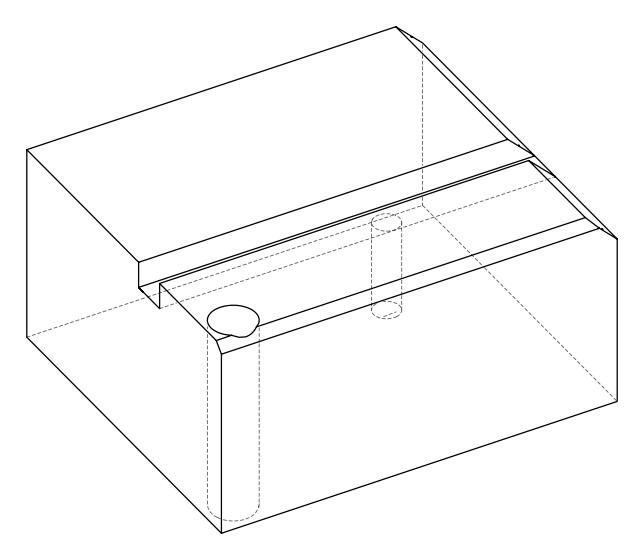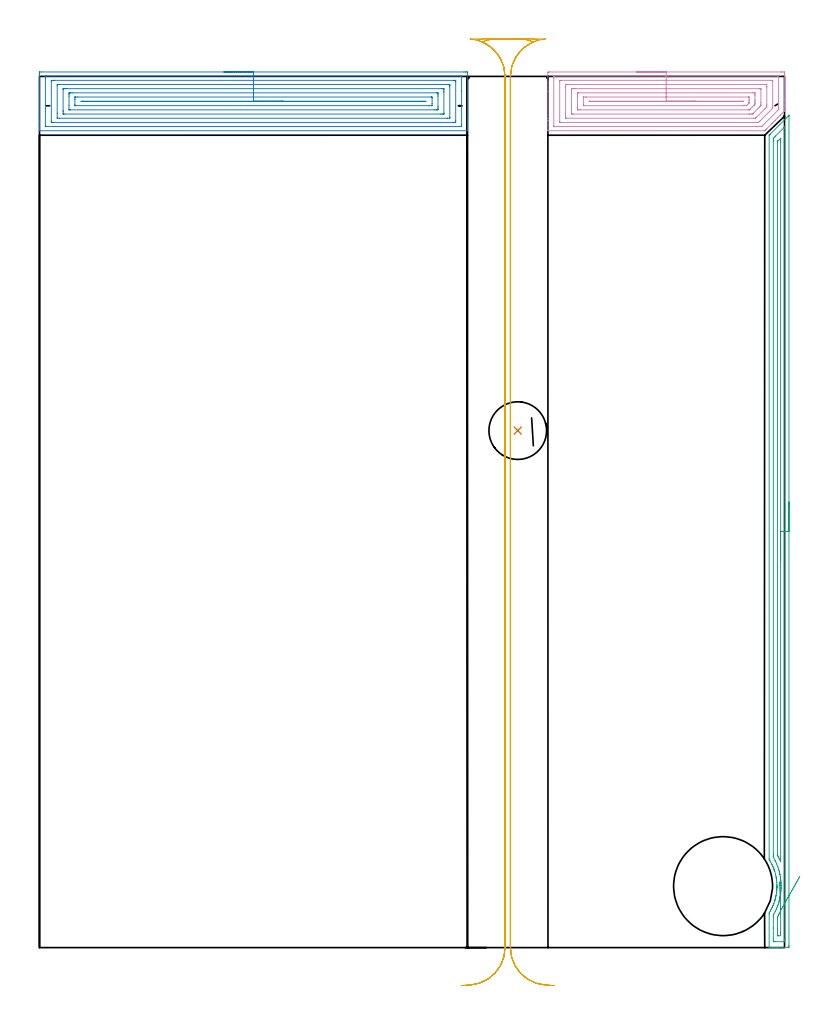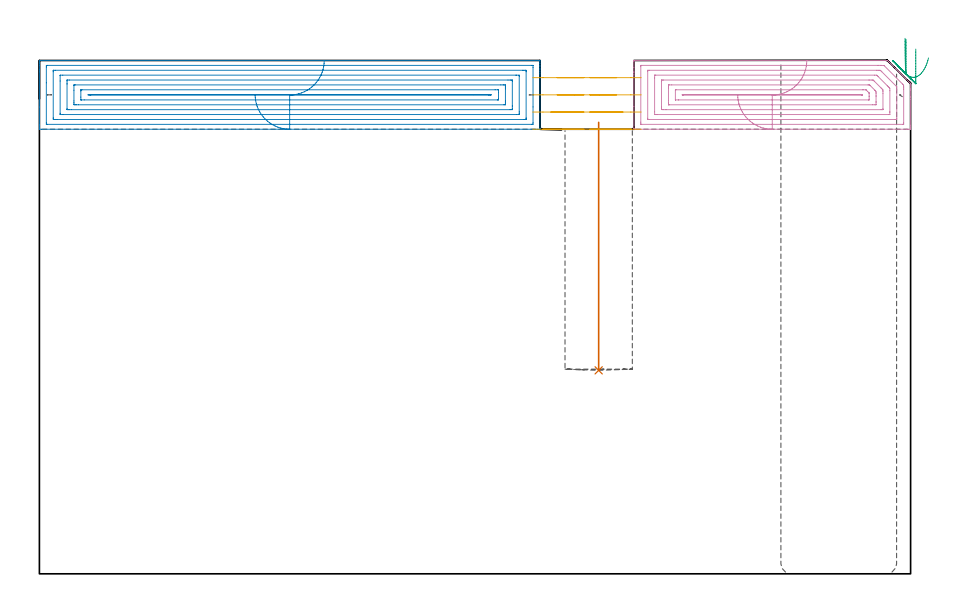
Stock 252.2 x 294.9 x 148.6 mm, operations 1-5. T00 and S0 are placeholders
(PLAN: 6 operations, 3 tool changes, 37.1 min)
(1 INDEXABLE_INSERT_DRILL_BLIND_HOLE_FROM_SOLID | STEP1POCKET | NXT0302_010 | 0.29 min | 26696 mm3)
(2 AREA_MILL | FG_CHAMFER_SURFACE | UGT0205_001 | 9.46 min | 30248 mm3)
(3 AREA_MILL_1 | FG_CHAMFER_SURFACE_1 | UGT0205_001 | 6.88 min | 6420 mm3)
(4 AREA_MILL_2 | FG_CHAMFER_SURFACE_2 | UGT0205_001 | 5.24 min | 17228 mm3)
(5 MILL_RECTANGULAR_SLOT | SLOT_RECTANGULAR | UGT0201_109 | Follow Part, ap 6.35, ae 75% | 5.56 min | 150579 mm3)
(6 MILL_THROUGH_HOLE_FROM_SOLID_MATERIAL | STEP1HOLE | NXT0201_007 | Circular | 9.66 min | 130497 mm3)
(TOOL NXT0302_010 | Index. Insert Drill 19.5mm [880-D1950L25-05] | D19.5 PA176 FL98 Z2)
(TOOL UGT0205_001 | Chamfer Mill 20 x 3 x 45 deg. | D20 FL50 Z2)
(TOOL UGT0201_109 | End Mill 25.4 mm | D25.4 FL25 Z2)
(TOOL NXT0201_007 | ENDMILL 25mm [R216.25-25050GCK54P 1620] | D25 R3 FL54 Z5)
(OP 1 INDEXABLE_INSERT_DRILL_BLIND_HOLE_FROM_SOLID)
G17 G21 G94 G90
T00 M6
G54
G17 G0 G90 X161.9 Y175. S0 M3
G43 Z158.6 H1
G94 G81 G98 Z58.9 F250. R130.7
G80
M5
M2
(OP 2 AREA_MILL)
G17 G21 G94 G90
T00 M6
G54
G17 G0 G90 X62.45 Y296.4 S1061 M3
G43 Z158.6 H0
Z138.7
G94 G1 X62.488 Z137.828 F250.
X62.602 Z136.964
X62.791 Z136.112
X63.053 Z135.28
X63.387 Z134.474
X63.79 Z133.7
X64.259 Z132.964
X64.79 Z132.272
X65.379 Z131.629
X66.022 Z131.04
X66.714 Z130.509
X67.45 Z130.04
X68.224 Z129.637
X69.03 Z129.303
X69.862 Z129.041
X70.714 Z128.852
X71.578 Z128.738
X72.45 Z128.7
X143.703
X144.294 Y296.399 Z128.701
X144.692 Y296.396 Z128.704
X144.893 Y296.393 Z128.707
X144.9 Y296.22 Z128.88
Y296.207 Z128.89
Y280.37 Z144.725
Y279.765 Z145.33
Y279.192 Z145.905
Y278.873 Z146.223
Y278.3 Z146.796
Y277.982 Z147.113
Y277.345 Z147.755
Y276.922 Z148.178
X144.893 Y276.549 Z148.542
X144.89 Y276.502 Z148.588
X144.74 Y276.5 Z148.6
X0.159
X0.009 Y276.502 Z148.588
X0.006 Y276.515 Z148.575
X0.003 Y276.551 Z148.54
X0. Y276.922 Z148.177
Y277.344 Z147.755
Y277.982 Z147.113
Y279.192 Z145.905
Y279.765 Z145.33
Y290.016 Z135.082
Y295.205 Z129.893
X0.003 Y295.81 Z129.288
X0.007 Y296.391 Z128.706
X0.021 Y296.393 Z128.704
X0.606 Y296.4 Z128.7
X72.45
Y294.986 Z130.114
X142.509 Y294.985 Z130.115
X142.577 Y294.984 Z130.116
X142.712 Y294.979 Z130.121
X142.89 Y294.967 Z130.133
X142.892 Y294.918 Z130.182
X142.899 Y294.529 Z130.571
X142.9 Y289.946 Z135.154
Y278.483 Z146.617
X142.896 Y277.982 Z147.118
X142.893 Y277.934 Z147.166
X142.891 Y277.926 Z147.174
X142.869 Y277.921 Z147.179
X142.78 Y277.918 Z147.182
X142.645 Y277.915 Z147.185
X142.577 Y277.914 Z147.186
X2.391 Y277.915 Z147.185
X2.323 Y277.916 Z147.184
X2.188 Y277.921 Z147.179
X2.01 Y277.933 Z147.167
X2.008 Y277.982 Z147.118
X2.002 Y278.371 Z146.729
X2. Y282.954 Z142.146
Y294.417 Z130.683
X2.004 Y294.918 Z130.182
X2.007 Y294.966 Z130.134
X2.009 Y294.974 Z130.126
X2.032 Y294.979 Z130.121
X2.12 Y294.982 Z130.118
X2.255 Y294.985 Z130.115
X2.323 Y294.986 Z130.114
X72.45
Y293.572 Z131.528
X140.288 Y293.571 Z131.529
X140.724 Y293.569 Z131.531
X140.869 Y293.567 Z131.533
X140.886 Y293.565 Z131.535
X140.891 Y293.521 Z131.579
X140.897 Y293.428 Z131.672
X140.899 Y293.311 Z131.789
X140.9 Y293.135 Z131.965
X140.899 Y279.765 Z145.335
X140.898 Y279.591 Z145.509
X140.89 Y279.414 Z145.686
X140.879 Y279.335 Z145.765
X140.833 Y279.333 Z145.767
X140.724 Y279.33 Z145.77
X140.268 Y279.329 Z145.771
X139.832 Y279.328 Z145.772
X4.612 Y279.329 Z145.771
X4.176 Y279.33 Z145.77
X4.031 Y279.333 Z145.767
X4.014 Y279.335 Z145.765
X4.009 Y279.379 Z145.721
X4.003 Y279.472 Z145.628
X4.001 Y279.589 Z145.511
X4. Y279.765 Z145.335
X4.001 Y293.135 Z131.965
X4.002 Y293.309 Z131.791
X4.01 Y293.486 Z131.614
X4.021 Y293.565 Z131.535
X4.067 Y293.567 Z131.533
X4.176 Y293.569 Z131.531
X4.632 Y293.571 Z131.529
X5.068
X72.45 Y293.572 Z131.528
Y292.157 Z132.943
X138.134
X138.86 Y292.15 Z132.95
X138.89 Y292.144 Z132.956
X138.895 Y292.099 Z133.001
X138.898 Y291.998 Z133.102
X138.9 Y291.796 Z133.304
Y291.392 Z133.708
Y281.121 Z143.979
X138.898 Y280.908 Z144.192
X138.894 Y280.802 Z144.298
X138.89 Y280.755 Z144.345
X138.846 Y280.749 Z144.351
X138.047 Y280.743 Z144.357
X137.96
X6.766
X6.04 Y280.75 Z144.35
X6.01 Y280.756 Z144.344
X6.006 Y280.801 Z144.299
X6.002 Y280.902 Z144.198
X6. Y282.439 Z142.661
Y291.779 Z133.321
X6.002 Y291.992 Z133.108
X6.006 Y292.098 Z133.002
X6.01 Y292.145 Z132.955
X6.054 Y292.151 Z132.949
X6.853 Y292.157 Z132.943
X6.94
X72.45
Y290.743 Z134.357
X136.262 Y290.742 Z134.358
X136.876 Y290.739 Z134.361
X136.884 Y290.737 Z134.363
X136.894 Y290.721 Z134.379
X136.897 Y290.461 Z134.639
X136.9 Y289.824 Z135.276
Y289.57 Z135.53
X136.899 Y282.439 Z142.661
X136.897 Y282.279 Z142.821
X136.893 Y282.2 Z142.9
X136.891 Y282.167 Z142.933
X136.826 Y282.164 Z142.936
X136.542 Y282.159 Z142.941
X136.262 Y282.158 Z142.942
X135.652 Y282.157 Z142.943
X8.638 Y282.158 Z142.942
X8.024 Y282.161 Z142.939
X8.016 Y282.163 Z142.937
X8.006 Y282.179 Z142.921
X8.003 Y282.439 Z142.661
X8. Y283.076 Z142.024
Y283.33 Z141.77
X8.001 Y290.461 Z134.639
X8.003 Y290.62 Z134.48
X8.007 Y290.7 Z134.4
X8.009 Y290.733 Z134.367
X8.074 Y290.736 Z134.364
X8.358 Y290.741 Z134.359
X8.638 Y290.742 Z134.358
X9.248 Y290.743 Z134.357
X72.45
Y289.329 Z135.771
X134.477 Y289.328 Z135.772
X134.72 Y289.327 Z135.773
X134.84 Y289.323 Z135.777
X134.89 Y289.321 Z135.779
X134.892 Y289.291 Z135.809
X134.898 Y289.149 Z135.951
X134.9 Y288.678 Z136.422
Y288.256 Z136.844
Y284.691 Z140.409
X134.899 Y284.222 Z140.878
X134.896 Y283.803 Z141.297
X134.89 Y283.659 Z141.441
X134.875 Y283.578 Z141.522
X134.802 Y283.576 Z141.524
X134.477 Y283.573 Z141.527
X134.235 Y283.571 Z141.529
X133.585
X10.423 Y283.572 Z141.528
X10.18 Y283.573 Z141.527
X10.06 Y283.577 Z141.523
X10.01 Y283.579 Z141.521
X10.008 Y283.609 Z141.491
X10.002 Y283.751 Z141.349
X10. Y285.113 Z139.987
Y288.209 Z136.891
X10.001 Y288.678 Z136.422
X10.004 Y289.097 Z136.003
X10.01 Y289.241 Z135.859
X10.025 Y289.322 Z135.778
X10.098 Y289.324 Z135.776
X10.423 Y289.327 Z135.773
X10.665 Y289.328 Z135.772
X11.316 Y289.329 Z135.771
X72.45
Y287.915 Z137.185
X132.565 Y287.914 Z137.186
X132.692 Y287.912 Z137.188
X132.819 Y287.908 Z137.192
X132.89 Y287.905 Z137.195
X132.894 Y287.856 Z137.244
X132.897 Y287.787 Z137.313
X132.9 Y287.58 Z137.52
Y285.797 Z139.303
X132.894 Y285.113 Z139.987
X132.89 Y285.01 Z140.09
X132.887 Y284.992 Z140.108
X132.862 Y284.989 Z140.111
X132.818 Y284.987 Z140.113
X132.692 Y284.986 Z140.114
X131.927 Y284.985 Z140.115
X12.335 Y284.986 Z140.114
X12.208 Y284.988 Z140.112
X12.081 Y284.991 Z140.109
X12.01 Y284.995 Z140.105
X12.006 Y285.044 Z140.056
X12.003 Y285.113 Z139.987
X12.001 Y285.32 Z139.78
X12. Y287.103 Z137.997
X12.006 Y287.787 Z137.313
X12.01 Y287.89 Z137.21
X12.013 Y287.908 Z137.192
X12.039 Y287.911 Z137.189
X12.082 Y287.913 Z137.187
X12.208 Y287.914 Z137.186
X12.973 Y287.915 Z137.185
X72.45
Y286.5 Z138.6
X130.015
X130.414 Y286.497 Z138.603
X130.51 Y286.493 Z138.607
X130.845 Y286.45 Z138.65
X130.505 Y286.406 Z138.694
X130.41 Y286.404 Z138.696
X130.015 Y286.4 Z138.7
X125.663 Y286.399 Z138.701
X14.885 Y286.4 Z138.7
X14.486 Y286.403 Z138.697
X14.39 Y286.407 Z138.694
X14.055 Y286.45 Z138.65
X14.395 Y286.494 Z138.606
X14.784 Y286.499 Z138.601
X14.885 Y286.5 Z138.6
X72.45
X73.322 Z138.638
X74.187 Z138.751
X75.038 Z138.94
X75.87 Z139.203
X76.676 Z139.536
X77.45 Z139.939
X78.186 Z140.408
X78.878 Z140.939
X79.521 Z141.528
X80.111 Z142.172
X80.642 Z142.864
X81.11 Z143.6
X81.513 Z144.373
X81.847 Z145.179
X82.109 Z146.011
X82.298 Z146.863
X82.412 Z147.728
X82.45 Z148.6
G0 Z158.6
M5
M2
(OP 3 AREA_MILL_1)
G17 G21 G94 G90
T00 M6
G54
G17 G0 G90 X253.7 Y150.85 S1061 M3
G43 Z158.6 H0
Z151.9
G94 G1 Y150.812 Z151.028 F250.
Y150.698 Z150.164
Y150.509 Z149.312
Y150.247 Z148.48
Y149.913 Z147.674
Y149.51 Z146.9
Y149.042 Z146.164
Y148.51 Z145.472
Y147.921 Z144.829
Y147.278 Z144.24
Y146.586 Z143.708
Y145.85 Z143.24
Y145.076 Z142.837
Y144.27 Z142.503
Y143.438 Z142.241
Y142.586 Z142.052
Y141.722 Z141.938
Y140.85 Z141.9
Y0.616
X253.698 Y0.308 Z141.901
X253.693 Y0.01 Z141.903
X253.398 Y0. Z142.199
X249.915 Z145.679
X249.374 Z146.223
X249.044 Z146.552
X248.503 Z147.093
X248.173 Z147.422
X247.229 Z148.37
X247.114 Y0.001 Z148.478
X247.063 Y0.003 Z148.528
X247.003 Y0.01 Z148.588
X247. Y0.169 Z148.6
Y11.335
X247.006 Y11.76 Z148.592
X247.046 Y11.832 Z148.552
X247.332 Y12.312 Z148.267
X247.487 Y12.595 Z148.111
X247.611 Y12.823 Z147.983
X247.823 Y13.205 Z147.776
X247.959 Y13.472 Z147.64
X248.001 Y13.568 Z147.596
X248.241 Y14.097 Z147.358
X248.371 Y14.421 Z147.228
X248.387 Y14.461 Z147.212
X248.564 Y14.907 Z147.03
X248.598 Y14.99 Z146.998
X248.849 Y15.687 Z146.748
X248.882 Y15.801 Z146.714
X248.906 Y15.882 Z146.69
X248.957 Y16.069 Z146.639
X249.004 Y16.247 Z146.59
X249.044 Y16.387 Z146.554
X249.096 Y16.577 Z146.502
X249.126 Y16.694 Z146.468
X249.149 Y16.775 Z146.447
X249.18 Y16.916 Z146.417
X249.258 Y17.28 Z146.338
X249.322 Y17.587 Z146.268
X249.34 Y17.668 Z146.251
X249.49 Y18.56 Z146.109
X249.499 Y18.643 Z146.1
X249.575 Y19.373 Z146.018
X249.584 Y19.453 Z146.011
X249.603 Y19.811 Z145.99
X249.622 Y20.186 Z145.967
X249.624 Y20.21
X249.627 Y20.267 Z145.962
X249.632 Y20.346 Z145.96
Y20.636 Z145.957
Y20.721 Z145.954
Y20.814 Z145.953
Y21.16 Z145.959
X249.633 Y21.238 Z145.962
X249.586 Y22.131 Z146.01
X249.497 Y22.946 Z146.095
X249.49 Y23.024 Z146.104
X249.404 Y23.553 Z146.191
X249.357 Y23.839 Z146.238
X249.346 Y23.916 Z146.252
X249.154 Y24.809 Z146.444
X248.912 Y25.701 Z146.687
X248.849 Y25.913 Z146.749
X248.826 Y25.98 Z146.772
X248.794 Y26.072 Z146.802
X248.733 Y26.255 Z146.866
X248.719 Y26.292 Z146.88
X248.636 Y26.519 Z146.962
X248.609 Y26.594 Z146.989
X248.451 Y26.984 Z147.148
X248.276 Y27.412 Z147.319
X248.247 Y27.487 Z147.35
X248.199 Y27.595 Z147.401
X248.173 Y27.653 Z147.427
X248.079 Y27.859 Z147.518
X247.959 Y28.128 Z147.64
X247.831 Y28.379 Z147.768
X247.34 Y29.272 Z148.257
X247.131 Y29.626 Z148.468
X247.067 Y29.731 Z148.529
X247.004 Y29.845 Z148.589
X247. Y30.092 Z148.6
Y274.832
X247.003 Y274.995 Z148.589
X247.076 Y275.078 Z148.521
X247.278 Y275.278 Z148.321
X247.302 Y275.303 Z148.297
X252.636 Y280.637 Z142.961
X253.53 Y281.531 Z142.068
X253.661 Y281.666 Z141.929
X253.691 Y281.683 Z141.899
X253.693 Y281.682 Z141.897
X253.696 Y281.671 Z141.896
X253.7 Y281.559 Z141.9
Y140.85
X252.286 Z143.314
X252.285 Y2.65 Z143.315
X252.284 Y2.402 Z143.316
X252.279 Y2.08 Z143.321
X252.277 Y2.01 Z143.323
X252.179 Y2.006 Z143.421
X252.047 Y2.001 Z143.553
X249.044 Y2. Z146.556
X248.563 Y2.002 Z147.037
X248.447 Y2.007 Z147.153
X248.425 Y2.009 Z147.175
X248.421 Y2.05 Z147.179
X248.417 Y2.152 Z147.183
X248.415 Y2.402 Z147.185
X248.414 Y3.048 Z147.186
Y6.621
Y10.194
X248.415 Y10.441 Z147.185
X248.416 Y10.764 Z147.184
X248.419 Y10.925 Z147.181
X248.421 Y11.004 Z147.179
X248.443 Y11.058 Z147.157
X248.589 Y11.335 Z147.011
X249.06 Y12.211 Z146.54
X249.068 Y12.228 Z146.532
X249.336 Y12.821 Z146.264
X249.468 Y13.121 Z146.132
X249.601 Y13.442 Z145.999
X249.834 Y14.014 Z145.766
X249.847 Y14.049 Z145.753
X249.857 Y14.074 Z145.743
X249.915 Y14.235 Z145.685
X250.086 Y14.732 Z145.514
X250.145 Y14.907 Z145.455
X250.291 Y15.415 Z145.309
X250.399 Y15.801 Z145.201
X250.445 Y15.975 Z145.155
X250.479 Y16.115 Z145.121
X250.611 Y16.694 Z144.989
X250.629 Y16.774 Z144.971
X250.643 Y16.84 Z144.957
X250.708 Y17.179 Z144.892
X250.785 Y17.604 Z144.815
X250.895 Y18.368 Z144.705
X250.909 Y18.48 Z144.691
X250.98 Y19.174 Z144.62
X250.994 Y19.373 Z144.606
X251.031 Y20.015 Z144.569
X251.042 Y20.267 Z144.558
X251.046 Y20.893 Z144.554
X251.044 Y21.16 Z144.556
X251.019 Y21.814 Z144.581
X251.005 Y22.053 Z144.595
X250.983 Y22.394 Z144.617
X250.947 Y22.781 Z144.653
X250.929 Y22.946 Z144.671
X250.882 Y23.338 Z144.718
X250.816 Y23.808 Z144.784
X250.811 Y23.839 Z144.789
X250.785 Y23.994 Z144.815
X250.647 Y24.733 Z144.953
X250.631 Y24.812 Z144.969
X250.609 Y24.913 Z144.991
X250.44 Y25.626 Z145.16
X250.313 Y26.11 Z145.287
X250.196 Y26.519 Z145.404
X250.129 Y26.742 Z145.471
X249.915 Y27.378 Z145.685
X249.902 Y27.412 Z145.698
X249.895 Y27.433 Z145.705
X249.538 Y28.306 Z146.062
X249.246 Y28.992 Z146.354
X249.148 Y29.199 Z146.452
X249.044 Y29.41 Z146.556
X248.421 Y30.58 Z147.179
X248.418 Y30.734 Z147.182
X248.416 Y30.985 Z147.184
X248.414 Y31.631 Z147.186
Y31.878
X248.415 Y273.045 Z147.185
X248.418 Y273.687 Z147.182
X248.421 Y273.938 Z147.179
X248.726 Y274.264 Z146.874
X249.044 Y274.592 Z146.556
X249.161 Y274.711 Z146.439
X251.961 Y277.511 Z143.639
X252.069 Y277.615 Z143.531
X252.253 Y277.792 Z143.347
X252.279 Y277.809 Z143.321
X252.282 Y277.763 Z143.318
X252.284 Y277.511 Z143.316
X252.285 Y277.31 Z143.315
X252.286 Y140.85 Z143.314
X250.872 Z144.728
X250.871 Y29.087 Z144.729
X250.87 Y29.071 Z144.73
X250.864 Y29.08 Z144.736
X250.851 Y29.107 Z144.749
X250.834 Y29.149 Z144.766
X250.814 Y29.199 Z144.786
X250.785 Y29.267 Z144.815
X250.42 Y30.092 Z145.18
X250.314 Y30.325 Z145.286
X250.057 Y30.839 Z145.543
X249.979 Y30.985 Z145.621
X249.915 Y31.108 Z145.685
X249.836 Y31.266 Z145.764
X249.829 Y31.878 Z145.771
Y272.329
X249.83 Y272.505 Z145.77
X249.835 Y272.858 Z145.765
X249.838 Y272.928 Z145.762
X249.845 Y272.939 Z145.755
X249.866 Y272.964 Z145.734
X249.915 Y273.015 Z145.685
X249.929 Y273.03 Z145.671
X250.785 Y273.886 Z144.815
X250.811 Y273.912 Z144.789
X250.839 Y273.938 Z144.761
X250.855 Y273.945 Z144.745
X250.866 Y273.947 Z144.734
X250.867 Y273.938 Z144.733
X250.87 Y273.883 Z144.73
X250.871 Y273.85 Z144.729
X250.872 Y273.045 Z144.728
Y140.85
Y139.978 Z144.767
Y139.114 Z144.88
Y138.262 Z145.069
Y137.43 Z145.332
Y136.624 Z145.665
Y135.85 Z146.068
Y135.114 Z146.537
Y134.422 Z147.068
Y133.779 Z147.657
Y133.19 Z148.301
Y132.658 Z148.993
Y132.19 Z149.728
Y131.787 Z150.502
Y131.453 Z151.308
Y131.191 Z152.14
Y131.002 Z152.992
Y130.888 Z153.857
Y130.85 Z154.728
G0 Z158.6
X250.593 Y22.177
Z155.01
G1 X250.594 Y22.163 Z154.138
X250.596 Y22.074 Z153.27
X250.601 Y21.909 Z152.414
X250.608 Y21.67 Z151.575
X250.616 Y21.359 Z150.76
X250.627 Y20.978 Z149.975
X250.639 Y20.53 Z149.226
X250.654 Y20.019 Z148.52
X250.67 Y19.448 Z147.86
X250.687 Y18.821 Z147.253
X250.706 Y18.145 Z146.703
X250.726 Y17.422 Z146.214
X250.748 Y16.66 Z145.79
X250.77 Y15.864 Z145.434
X250.793 Y15.04 Z145.148
X250.816 Y14.195 Z144.936
X250.84 Y13.334 Z144.798
X250.865 Y12.464 Z144.735
X250.869 Y12.316 Z144.731
X250.871 Y12.228 Z144.729
Y4.994
X250.87 Y4.189 Z144.73
X250.869 Y4.104 Z144.731
X250.865 Y4.021 Z144.735
X250.785 Y4.01 Z144.815
X250.097 Y4.002 Z145.503
X249.915 Y4.004 Z145.685
X249.854 Y4.007 Z145.746
X249.837 Y4.01 Z145.763
X249.834 Y4.043 Z145.766
X249.831 Y4.101 Z145.769
X249.829 Y4.189 Z145.771
Y4.277
Y9.636
X249.832 Y10.039 Z145.768
X249.835 Y10.24 Z145.765
X249.838 Y10.337 Z145.762
X249.888 Y10.441 Z145.712
X249.897 Y10.46 Z145.703
X250.199 Y11.042 Z145.401
X250.339 Y11.335 Z145.261
X250.482 Y11.646 Z145.118
X250.756 Y12.258 Z144.844
X250.785 Y12.322 Z144.815
X250.865 Y12.464 Z144.735
X251.255 Y13.162 Z144.387
X251.659 Y13.884 Z144.11
X252.072 Y14.625 Z143.907
X252.493 Y15.378 Z143.778
X252.918 Y16.138 Z143.724
X253.344 Y16.899 Z143.747
X253.766 Y17.656 Z143.846
X254.183 Y18.402 Z144.02
X254.592 Y19.132 Z144.267
X254.988 Y19.841 Z144.587
X255.368 Y20.522 Z144.976
X255.731 Y21.172 Z145.432
X256.073 Y21.784 Z145.951
X256.392 Y22.354 Z146.529
X256.685 Y22.879 Z147.162
X256.95 Y23.353 Z147.844
X257.185 Y23.773 Z148.572
X257.388 Y24.137 Z149.338
G0 Z158.6
M5
M2
(OP 4 AREA_MILL_2)
G17 G21 G94 G90
T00 M6
G54
G17 G0 G90 X202.15 Y296.4 S1061 M3
G43 Z158.6 H0
Z138.7
G94 G1 X202.188 Z137.828 F250.
X202.302 Z136.964
X202.491 Z136.112
X202.753 Z135.28
X203.087 Z134.474
X203.49 Z133.7
X203.959 Z132.964
X204.49 Z132.272
X205.079 Z131.629
X205.722 Z131.04
X206.414 Z130.509
X207.15 Z130.04
X207.924 Z129.637
X208.73 Z129.303
X209.562 Z129.041
X210.414 Z128.852
X211.278 Z128.738
X212.15 Z128.7
X251.072 Y296.399 Z128.701
X251.659 Y296.397 Z128.703
X252.194 Y296.391 Z128.705
X252.197 Y296.35 Z128.747
X252.199 Y295.809 Z129.287
X252.2 Y295.267 Z129.83
Y287.787 Z137.307
Y287.09 Z138.007
Y286.896 Z138.202
Y285.113 Z139.983
Y284.723 Z140.375
Y283.204 Z141.894
X252.199 Y283.198 Z141.9
X252.103 Y283.103 Z141.997
X250.771 Y281.771 Z143.328
X249.884 Y280.883 Z144.216
X248.996 Y279.995 Z145.104
X248.108 Y279.107 Z145.992
X247.923 Y278.923 Z146.177
X246.09 Y277.09 Z148.009
X245.888 Y276.887 Z148.21
X245.588 Y276.587 Z148.512
X245.516 Y276.518 Z148.579
X245.495 Y276.505 Z148.591
X245.445 Y276.5 Z148.6
X172.197
X172.109 Y276.503 Z148.589
X172.104 Y276.516 Z148.576
X172.102 Y276.531 Z148.561
X172.1 Y276.758 Z148.34
Y278.484 Z146.615
Y279.765 Z145.333
Y279.959 Z145.138
Y280.656 Z144.438
Y289.841 Z135.255
Y296.165 Z128.931
Y296.189 Z128.911
X172.107 Y296.393 Z128.707
X172.641 Y296.4 Z128.7
X212.15
Y294.986 Z130.114
X249.951 Y294.985 Z130.115
X250.085 Y294.982 Z130.118
X250.173 Y294.979 Z130.121
X250.191 Y294.972 Z130.128
X250.194 Y294.963 Z130.137
X250.197 Y294.918 Z130.182
X250.2 Y294.601 Z130.499
Y284.795 Z140.305
X250.196 Y284.221 Z140.879
X250.191 Y283.913 Z141.187
X250.169 Y283.631 Z141.469
X249.882 Y283.332 Z141.768
X244.556 Y278.007 Z147.093
X244.542 Y277.996 Z147.104
X244.52 Y277.982 Z147.118
X243.73 Y277.92 Z147.18
X243.669 Y277.918 Z147.182
X242.848 Y277.914 Z147.186
X242.781
X174.349 Y277.915 Z147.185
X174.215 Y277.918 Z147.182
X174.127 Y277.921 Z147.179
X174.109 Y277.928 Z147.172
X174.107 Y277.937 Z147.163
X174.104 Y277.982 Z147.118
X174.1 Y278.299 Z146.801
Y294.344 Z130.756
X174.104 Y294.918 Z130.182
X174.106 Y294.957 Z130.143
X174.109 Y294.972 Z130.128
X174.149 Y294.979 Z130.121
X174.282 Y294.984 Z130.116
X174.35 Y294.985 Z130.115
X212.15 Y294.986 Z130.114
Y293.571 Z131.529
X247.674
X248.108 Y293.569 Z131.531
X248.169 Y293.567 Z131.533
X248.18 Y293.566 Z131.534
X248.19 Y293.536 Z131.564
X248.195 Y293.413 Z131.687
X248.199 Y293.228 Z131.872
X248.2 Y285.02 Z140.08
X248.198 Y284.221 Z140.879
X248.196 Y284.133 Z140.967
X248.19 Y284.101 Z140.999
X248.173 Y284.081 Z141.019
X248.108 Y284.009 Z141.091
X243.865 Y279.765 Z145.335
X243.767 Y279.666 Z145.434
X243.669 Y279.57 Z145.53
X243.432 Y279.344 Z145.756
X243.208 Y279.335 Z145.765
X242.781 Y279.331 Z145.769
X242.327 Y279.329 Z145.771
X176.626
X176.192 Y279.331 Z145.769
X176.132 Y279.333 Z145.767
X176.12 Y279.334 Z145.766
X176.11 Y279.364 Z145.736
X176.105 Y279.487 Z145.613
X176.101 Y279.672 Z145.428
Y293.228 Z131.872
X176.103 Y293.321 Z131.779
X176.11 Y293.505 Z131.595
X176.12 Y293.565 Z131.535
X176.139 Y293.567 Z131.533
X176.192 Y293.569 Z131.531
X176.646 Y293.571 Z131.529
X212.15
Y292.157 Z132.943
X245.884
X246.06 Y292.155 Z132.945
X246.148 Y292.153 Z132.947
X246.184 Y292.151 Z132.949
X246.19 Y292.124 Z132.976
X246.199 Y291.486 Z133.614
X246.2 Y291.353 Z133.747
Y285.246 Z139.854
X246.187 Y284.548 Z140.552
X246.099 Y284.456 Z140.644
X245.871 Y284.221 Z140.879
X245.658 Y284.007 Z141.093
X245.444 Y283.793 Z141.307
X242.781 Y281.13 Z143.97
X242.543 Y280.895 Z144.205
X242.446 Y280.803 Z144.297
X242.389 Y280.75 Z144.35
X241.806 Y280.743 Z144.357
X178.417
X178.24 Y280.745 Z144.355
X178.153 Y280.747 Z144.353
X178.116 Y280.749 Z144.351
X178.11 Y280.776 Z144.324
X178.101 Y281.414 Z143.686
X178.1 Y281.547 Z143.553
X178.101 Y291.353 Z133.747
X178.108 Y292.104 Z132.996
X178.114 Y292.151 Z132.95
X178.155 Y292.153 Z132.947
X178.255 Y292.155 Z132.945
X178.455 Y292.157 Z132.943
X178.856
X212.15
Y290.743 Z134.357
X243.669
X243.949 Y290.741 Z134.359
X244.136 Y290.737 Z134.363
X244.191 Y290.734 Z134.366
X244.194 Y290.703 Z134.397
X244.197 Y290.639 Z134.461
X244.199 Y290.461 Z134.639
X244.2 Y286.004 Z139.096
X244.198 Y285.473 Z139.627
X244.19 Y285.113 Z139.987
X244.175 Y284.986 Z140.114
X244.095 Y284.899 Z140.201
X243.99 Y284.79 Z140.31
X243.669 Y284.467 Z140.633
X241.639 Y282.439 Z142.661
X241.423 Y282.229 Z142.871
X241.362 Y282.172 Z142.928
X241.279 Y282.163 Z142.937
X241.005 Y282.16 Z142.94
X240.398 Y282.157 Z142.943
X240.117
X180.632
X180.351 Y282.159 Z142.941
X180.164 Y282.163 Z142.937
X180.11 Y282.166 Z142.934
X180.106 Y282.197 Z142.903
X180.103 Y282.261 Z142.839
X180.101 Y282.439 Z142.661
Y289.928 Z135.172
X180.106 Y290.461 Z134.639
X180.11 Y290.721 Z134.379
X180.357 Y290.736 Z134.364
X180.632 Y290.74 Z134.36
X181.239 Y290.743 Z134.357
X181.519
X212.15
Y289.329 Z135.771
X241.245
X241.893 Y289.327 Z135.773
X242.137 Y289.324 Z135.776
X242.181 Y289.322 Z135.778
X242.19 Y289.308 Z135.792
X242.196 Y289.265 Z135.835
X242.199 Y288.678 Z136.422
X242.2 Y288.37 Z136.73
Y286.896 Z138.204
Y286.587 Z138.513
X242.196 Y286.004 Z139.096
X242.191 Y285.705 Z139.395
X242.17 Y285.43 Z139.67
X241.893 Y285.141 Z139.959
X241.879 Y285.127 Z139.973
X240.544 Y283.793 Z141.307
X240.399 Y283.651 Z141.449
X240.344 Y283.602 Z141.498
X240.315 Y283.578 Z141.522
X240.279 Y283.576 Z141.524
X240.117 Y283.573 Z141.527
X239.877 Y283.572 Z141.528
X183.055 Y283.571 Z141.529
X182.407 Y283.573 Z141.527
X182.163 Y283.575 Z141.525
X182.119 Y283.578 Z141.522
X182.11 Y283.592 Z141.508
X182.104 Y283.635 Z141.465
X182.101 Y284.221 Z140.879
X182.1 Y284.53 Z140.57
Y288.095 Z137.005
X182.101 Y288.678 Z136.422
X182.102 Y288.985 Z136.115
X182.11 Y289.295 Z135.805
X182.113 Y289.323 Z135.777
X182.125 Y289.325 Z135.775
X182.164 Y289.327 Z135.773
X182.245 Y289.328 Z135.772
X182.407 Y289.329 Z135.771
X212.15
Y287.915 Z137.185
X239.991 Y287.914 Z137.186
X240.117 Y287.913 Z137.187
X240.159 Y287.911 Z137.189
X240.184 Y287.908 Z137.192
X240.19 Y287.87 Z137.23
X240.196 Y287.787 Z137.313
X240.199 Y287.705 Z137.395
X240.2 Y286.896 Z138.204
Y286.813 Z138.287
X240.195 Y286.004 Z139.096
X240.193 Y285.928 Z139.172
X240.171 Y285.88 Z139.22
X240.117 Y285.819 Z139.281
X239.766 Y285.465 Z139.635
X239.412 Y285.113 Z139.987
X239.318 Y285.024 Z140.076
X239.286 Y284.995 Z140.105
X239.229 Y284.992 Z140.108
X238.468 Y284.986 Z140.114
X238.342
X184.31
X184.183 Y284.987 Z140.113
X184.141 Y284.989 Z140.111
X184.116 Y284.991 Z140.109
X184.11 Y285.03 Z140.07
X184.104 Y285.113 Z139.987
X184.101 Y285.195 Z139.905
Y287.787 Z137.313
X184.102 Y287.869 Z137.231
X184.108 Y287.897 Z137.203
X184.112 Y287.908 Z137.192
X184.121 Y287.91 Z137.19
X184.183 Y287.912 Z137.188
X184.944 Y287.915 Z137.185
X185.071
X212.15
Y286.5 Z138.6
X237.998
X238.099 Y286.498 Z138.602
X238.165 Y286.494 Z138.606
X238.192 Y286.491 Z138.609
X238.194 Y286.487 Z138.613
X238.196 Y286.45 Z138.65
X238.194 Y286.413 Z138.687
X238.192 Y286.409 Z138.691
X238.165 Y286.406 Z138.694
X238.099 Y286.402 Z138.698
X237.998 Y286.4 Z138.7
X237.948
X186.302
X186.202 Y286.402 Z138.698
X186.136 Y286.406 Z138.694
X186.108 Y286.409 Z138.691
X186.106 Y286.413 Z138.687
X186.104 Y286.45 Z138.65
X186.106 Y286.487 Z138.613
X186.108 Y286.491 Z138.609
X186.135 Y286.494 Z138.606
X186.201 Y286.498 Z138.602
X186.302 Y286.5 Z138.6
X186.352
X212.15
X213.022 Z138.638
X213.887 Z138.751
X214.738 Z138.94
X215.57 Z139.203
X216.376 Z139.536
X217.15 Z139.939
X217.886 Z140.408
X218.578 Z140.939
X219.221 Z141.528
X219.81 Z142.172
X220.342 Z142.864
X220.81 Z143.6
X221.213 Z144.373
X221.547 Z145.179
X221.809 Z146.011
X221.998 Z146.863
X222.112 Z147.728
X222.15 Z148.6
G0 Z158.6
M5
M2
(OP 5 MILL_RECTANGULAR_SLOT)
G17 G21 G94 G90
T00 M6
G54
G17 G0 G90 X174.221 Y-12.876 S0 M3
G43 Z158.6 H0
Z143.625
G94 G1 X171.228 Y-12.67 F250.
G2 X159.4 Y0. R12.7 F500.
G1 Y294.9
G2 X167.1 Y306.574 R12.7
G3 X162.1 Y307.6 R12.7
G1 X154.9
G3 X149.9 Y306.574 R12.7
G2 X157.6 Y294.9 R12.7
G1 Y0.
G2 X145.772 Y-12.67 R12.7
G1 X142.779 Y-12.876 F250.
G0 X174.221 Z138.65
G1 X171.228 Y-12.67
G2 X159.4 Y0. R12.7 F500.
G1 Y294.9
G2 X167.1 Y306.574 R12.7
G3 X162.088 Y307.6 R12.7
G1 X154.9
G3 X149.9 Y306.574 R12.7
G2 X157.6 Y294.9 R12.7
G1 Y0.
G2 X145.772 Y-12.67 R12.7
G1 X142.779 Y-12.876 F250.
G0 X174.221 Z133.675
G1 X171.228 Y-12.67
G2 X159.4 Y0. R12.7 F500.
G1 Y294.9
G2 X168.886 Y307.187 R12.7
G1 X168.894 Y307.216
G3 X165.794 Y307.6 R12.7
G1 X151.205
G3 X148.105 Y307.216 R12.7
G1 X148.113 Y307.187
G2 X157.6 Y294.9 R12.7
G1 Y0.
G2 X145.772 Y-12.67 R12.7
G1 X142.779 Y-12.876 F250.
G0 X174.221 Z128.7
G1 X171.228 Y-12.67
G2 X159.4 Y0. R12.7 F500.
G1 Y294.9
G2 X171.228 Y307.57 R12.7
G1 Y307.6
X145.772
Y307.57
G2 X157.6 Y294.9 R12.7
G1 Y0.
G2 X145.772 Y-12.67 R12.7
G1 X142.779 Y-12.876 F250.
G0 Z158.6
M5
M2
